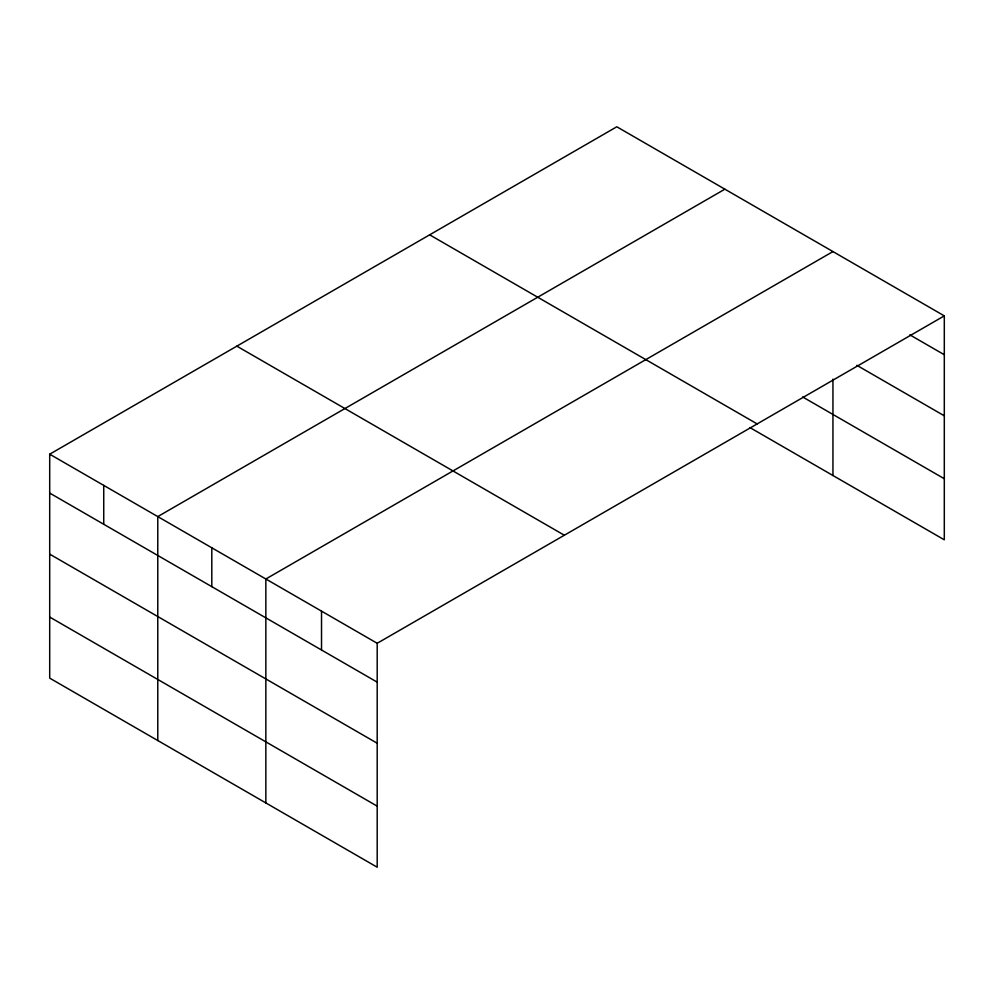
<?xml version="1.0" encoding="UTF-8"?>
<svg xmlns="http://www.w3.org/2000/svg" width="994" height="994" viewBox="0 0 994 994"><rect width="100%" height="100%" fill="white"/><g stroke="black" fill="none" stroke-linecap="round" stroke-linejoin="round"><path stroke-width="1.49" d="M944.3 315.868L616.802 126.785L49.7 454.196L49.7 678.132L377.198 867.215L377.198 643.28L944.3 315.868L944.3 539.804L749.911 427.569M724.874 189.183L157.773 516.594L157.773 740.53M832.947 251.581L265.845 578.993L265.845 802.928M909.833 334.841L944.3 354.734M856.816 365.295L944.3 415.803M802.63 396.941L944.3 478.735M429.656 234.832L757.155 423.916M236.845 346.148L564.343 535.232M49.7 454.196L377.198 643.28M49.7 493.074L377.198 682.145M49.7 554.143L377.198 743.226M49.7 617.063L377.198 806.146M832.947 379.149L832.947 475.517M321.522 611.136L321.522 650.001M211.809 547.793L211.809 586.659M103.736 485.395L103.736 524.273"/></g></svg>
